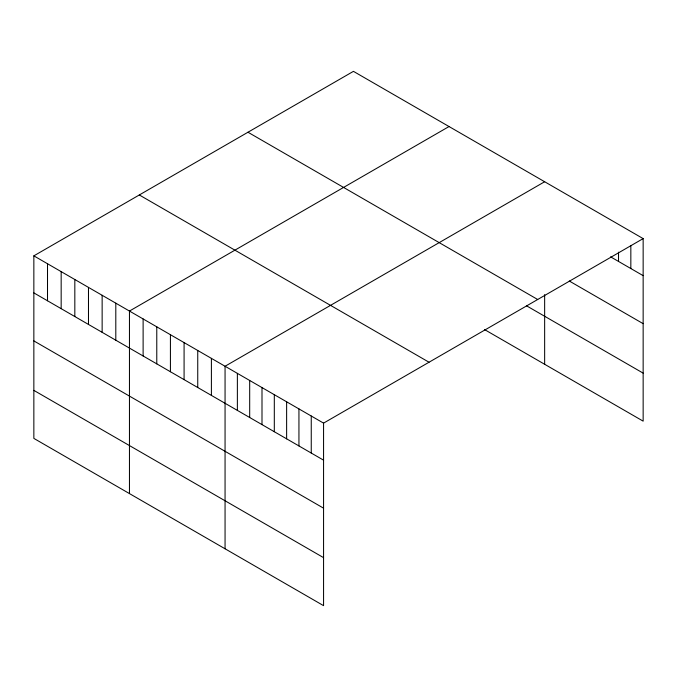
<?xml version="1.0" encoding="UTF-8"?>
<svg xmlns="http://www.w3.org/2000/svg" width="677" height="677" viewBox="0 0 677 677"><rect width="100%" height="100%" fill="white"/><g stroke="black" fill="none" stroke-linecap="round" stroke-linejoin="round"><path stroke-width="1.02" d="M33.85 255.855L323.564 423.125L323.564 605.653L33.85 438.391L33.85 255.855L353.436 71.347L643.15 238.609L643.15 421.145L484.554 329.581M449.037 126.54L129.459 311.056L129.459 493.584M544.646 181.741L225.06 366.249L225.06 548.785M323.564 423.125L643.15 238.609M610.612 256.862L643.15 275.649M569.272 281.006L643.15 323.665M247.968 132.235L537.69 299.496M526.435 305.75L643.15 373.129M139.31 194.968L429.032 362.229M33.85 292.896L323.564 460.157M33.85 340.903L323.564 508.173M33.85 390.375L323.564 557.645M630.837 245.903L630.837 268.541M618.524 252.174L618.524 261.432M544.646 294.622L544.646 364.277M311.251 416.008L311.251 453.048M298.938 408.9L298.938 445.94M286.625 401.791L286.625 438.831M274.312 394.683L274.312 431.723M261.999 387.574L261.999 424.614M249.686 380.466L249.686 417.506M237.373 373.357L237.373 410.397M211.402 358.361L211.402 395.402M197.743 350.483L197.743 387.515M184.085 342.596L184.085 379.628M170.426 334.709L170.426 371.749M156.776 326.822L156.776 363.862M143.118 318.935L143.118 355.975M115.801 303.169L115.801 340.201M102.142 295.282L102.142 332.322M88.484 287.395L88.484 324.435M74.825 279.508L74.825 316.548M61.167 271.629L61.167 308.661M47.508 263.742L47.508 300.774"/></g></svg>
